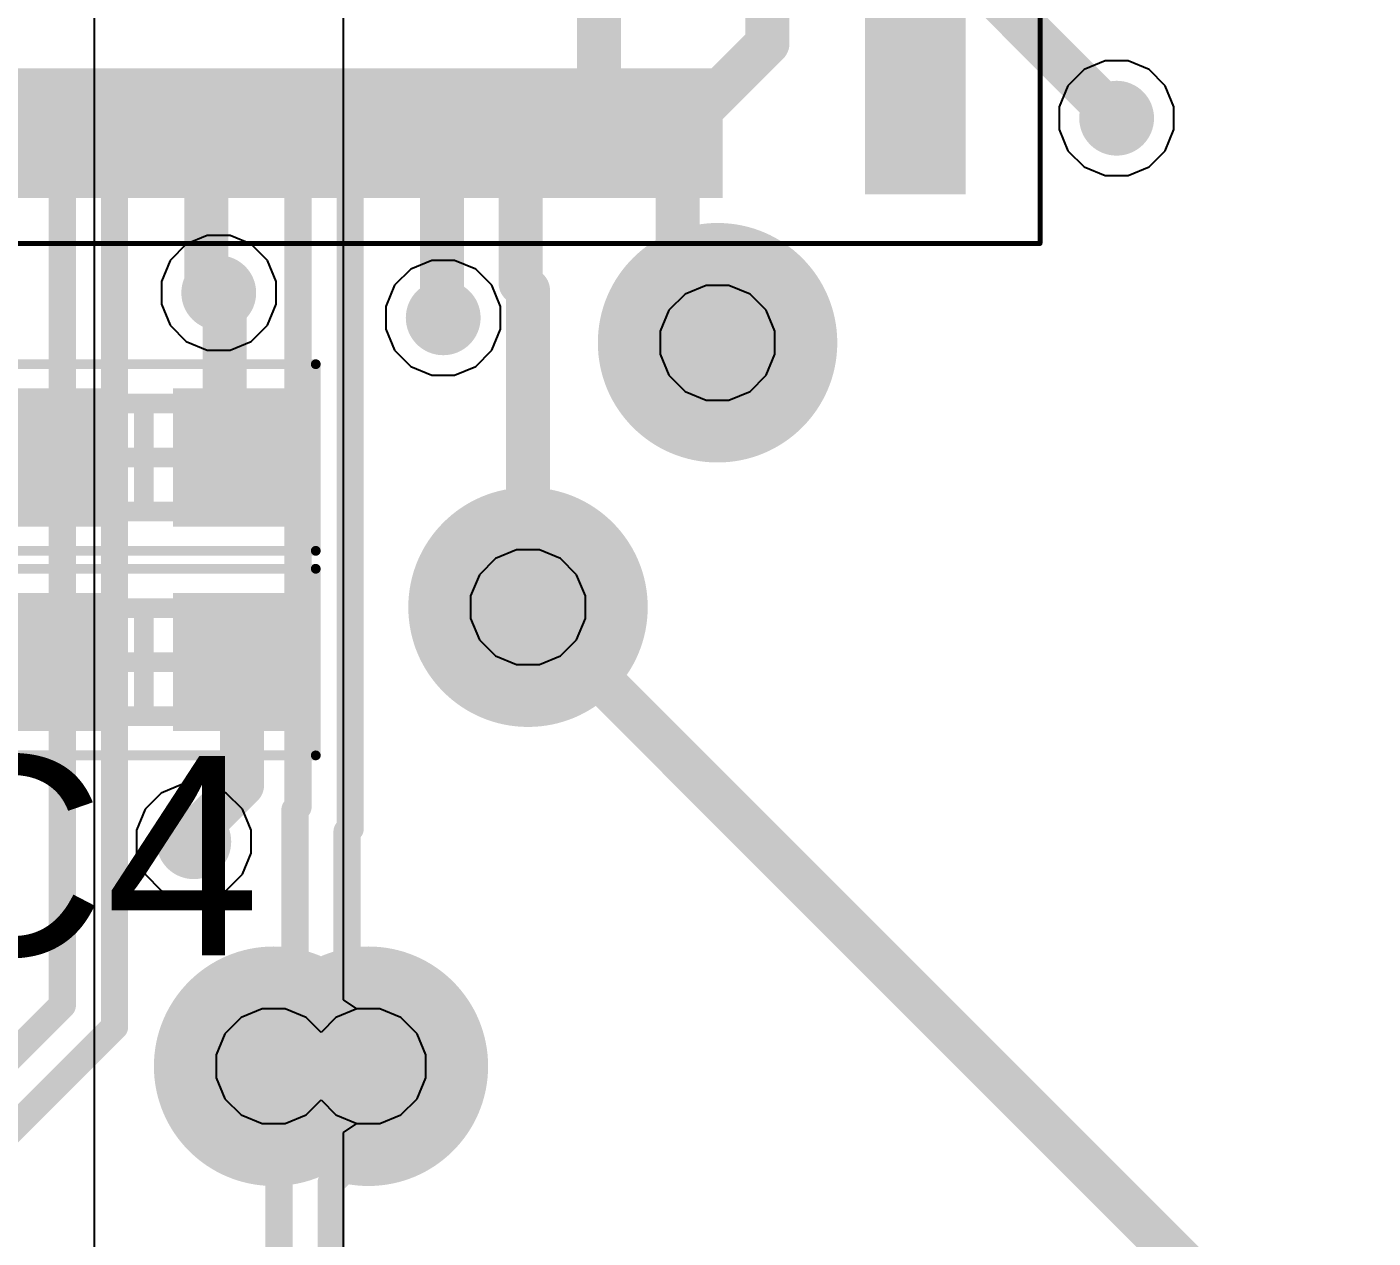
# Model space of a CAD drawing. Header units: inches. Extents: x -0.02 to 2.13, y -0.02 to 1.62.
# Drawn here: x 0.9615 to 1.2314, y 1.1506 to 1.3933 of the extents above; entities that cross this region are included whole.
import ezdxf

# ---------------------------------------------------------------- set-up
doc = ezdxf.new("R2010")
doc.units = ezdxf.units.IN
doc.header["$MEASUREMENT"] = 0
for name, color, linetype in [('Bottom Layer', 5, 'Continuous'), ('Bottom Overlay', 54, 'Continuous'), ('Bottom Paste', 16, 'Continuous'), ('Bottom Solder', 6, 'Continuous'), ('GND', 76, 'Continuous'), ('GND_2', 16, 'Continuous'), ('Mechanical 13', 56, 'Continuous'), ('Mechanical 15', 56, 'Continuous'), ('SIG_1', 16, 'Continuous'), ('SIG_2', 76, 'Continuous'), ('Top Layer', 1, 'Continuous'), ('Top Overlay', 2, 'Continuous'), ('Top Paste', 8, 'Continuous'), ('Top Solder', 216, 'Continuous'), ('Via Holes', 16, 'Continuous')]:
    doc.layers.add(name, color=color, linetype=linetype)
doc.styles.add('Arial', font='', dxfattribs={"height": 0.2})
doc.styles.get('Arial').set_extended_font_data('Arial')

# ---------------------------------------------------------------- blocks, each defined once
blk = doc.blocks.new('BM20_B_3')
at = {"layer": 'Bottom Layer'}
for points in [[(0.05264, 0.033915), (0.04264, 0.033915), (0.04264, 0.051915), (0.05264, 0.051915)], [(0.06839, 0.033915), (0.05839, 0.033915), (0.05839, 0.051915), (0.06839, 0.051915)], [(0.08414, 0.033915), (0.07414, 0.033915), (0.07414, 0.051915), (0.08414, 0.051915)], [(0.09989, 0.033915), (0.08989, 0.033915), (0.08989, 0.051915), (0.09989, 0.051915)], [(0.11564, 0.033915), (0.10564, 0.033915), (0.10564, 0.051915), (0.11564, 0.051915)], [(0.13139, 0.033915), (0.12139, 0.033915), (0.12139, 0.051915), (0.13139, 0.051915)], [(0.14714, 0.033915), (0.13714, 0.033915), (0.13714, 0.051915), (0.14714, 0.051915)], [(0.16289, 0.033915), (0.15289, 0.033915), (0.15289, 0.051915), (0.16289, 0.051915)], [(0.17864, 0.033915), (0.16864, 0.033915), (0.16864, 0.051915), (0.17864, 0.051915)], [(0.0061, 0.021655), (-0.0061, 0.021655), (-0.0061, 0.051185), (0.0061, 0.051185)]]:
    blk.add_hatch(color=5, dxfattribs=at).paths.add_polyline_path(points)
at = {"layer": 'Bottom Paste'}
for points in [[(0.05264, 0.033915), (0.04264, 0.033915), (0.04264, 0.051915), (0.05264, 0.051915)], [(0.06839, 0.033915), (0.05839, 0.033915), (0.05839, 0.051915), (0.06839, 0.051915)], [(0.08414, 0.033915), (0.07414, 0.033915), (0.07414, 0.051915), (0.08414, 0.051915)], [(0.09989, 0.033915), (0.08989, 0.033915), (0.08989, 0.051915), (0.09989, 0.051915)], [(0.11564, 0.033915), (0.10564, 0.033915), (0.10564, 0.051915), (0.11564, 0.051915)], [(0.13139, 0.033915), (0.12139, 0.033915), (0.12139, 0.051915), (0.13139, 0.051915)], [(0.14714, 0.033915), (0.13714, 0.033915), (0.13714, 0.051915), (0.14714, 0.051915)], [(0.16289, 0.033915), (0.15289, 0.033915), (0.15289, 0.051915), (0.16289, 0.051915)], [(0.17864, 0.033915), (0.16864, 0.033915), (0.16864, 0.051915), (0.17864, 0.051915)], [(0.0061, 0.021655), (-0.0061, 0.021655), (-0.0061, 0.051185), (0.0061, 0.051185)]]:
    blk.add_hatch(color=16, dxfattribs=at).paths.add_polyline_path(points)
at = {"layer": 'Bottom Solder'}
for points in [[(0.0101, 0.017655), (-0.0101, 0.017655), (-0.0101, 0.055185), (0.0101, 0.055185)], [(0.05664, 0.029915), (0.03864, 0.029915), (0.03864, 0.055915), (0.05664, 0.055915)], [(0.07239, 0.029915), (0.05439, 0.029915), (0.05439, 0.055915), (0.07239, 0.055915)], [(0.08814, 0.029915), (0.07014, 0.029915), (0.07014, 0.055915), (0.08814, 0.055915)], [(0.10389, 0.029915), (0.08589, 0.029915), (0.08589, 0.055915), (0.10389, 0.055915)], [(0.11964, 0.029915), (0.10164, 0.029915), (0.10164, 0.055915), (0.11964, 0.055915)], [(0.13539, 0.029915), (0.11739, 0.029915), (0.11739, 0.055915), (0.13539, 0.055915)], [(0.15114, 0.029915), (0.13314, 0.029915), (0.13314, 0.055915), (0.15114, 0.055915)], [(0.16689, 0.029915), (0.14889, 0.029915), (0.14889, 0.055915), (0.16689, 0.055915)], [(0.18264, 0.029915), (0.16464, 0.029915), (0.16464, 0.055915), (0.18264, 0.055915)]]:
    blk.add_hatch(color=6, dxfattribs=at).paths.add_polyline_path(points)
at = {"layer": 'Bottom Overlay'}
for points in [[(-0.025, 0.065, 0.001, 0.001, 0), (-0.025, -0.05, 0.001, 0.001, 0)], [(0.105, 0.065, 0.001, 0.001, 0), (-0.025, 0.065, 0.001, 0.001, 0)], [(0.365, 0.065, 0.001, 0.001, 0), (0.105, 0.065, 0.001, 0.001, 0)]]:
    blk.add_lwpolyline(points, format="xyseb", dxfattribs=at)
for points in [[(-0.02525, 0.065, 0.0005, 0.0005, 1), (-0.02475, 0.065, 0.0005, 0.0005, 1)], [(-0.02525, 0.065, 0.0005, 0.0005, 1), (-0.02475, 0.065, 0.0005, 0.0005, 1)], [(0.10475, 0.065, 0.0005, 0.0005, 1), (0.10525, 0.065, 0.0005, 0.0005, 1)], [(0.10475, 0.065, 0.0005, 0.0005, 1), (0.10525, 0.065, 0.0005, 0.0005, 1)]]:
    blk.add_lwpolyline(points, format="xyseb", close=True, dxfattribs=at)
blk = doc.blocks.new('CAPC0402X06N_10')
at = {"layer": 'Top Layer'}
for points in [[(-0.02953, -0.00984), (-0.02953, 0.00984), (-0.00984, 0.00984), (-0.00984, -0.00984)], [(0.00984, -0.00984), (0.00984, 0.00984), (0.02953, 0.00984), (0.02953, -0.00984)]]:
    blk.add_hatch(color=1, dxfattribs=at).paths.add_polyline_path(points)
at = {"layer": 'Top Paste'}
for points in [[(-0.02953, -0.00984), (-0.02953, 0.00984), (-0.00984, 0.00984), (-0.00984, -0.00984)], [(0.00984, -0.00984), (0.00984, 0.00984), (0.02953, 0.00984), (0.02953, -0.00984)]]:
    blk.add_hatch(color=8, dxfattribs=at).paths.add_polyline_path(points)
at = {"layer": 'Top Solder'}
for points in [[(-0.03353, -0.01384), (-0.03353, 0.01384), (-0.00584, 0.01384), (-0.00584, -0.01384)], [(0.00584, -0.01384), (0.00584, 0.01384), (0.03353, 0.01384), (0.03353, -0.01384)]]:
    blk.add_hatch(color=216, dxfattribs=at).paths.add_polyline_path(points)
at = {"layer": 'Mechanical 13'}
for points in [[(-0.02067, 0.01083, 0.00394, 0.00394, 0), (-0.02067, -0.01083, 0.00394, 0.00394, 0)], [(0.02067, 0.01083, 0.00394, 0.00394, 0), (-0.02067, 0.01083, 0.00394, 0.00394, 0)], [(0.02067, 0.01083, 0.00394, 0.00394, 0), (0.02067, -0.01083, 0.00394, 0.00394, 0)], [(0.02067, -0.01083, 0.00394, 0.00394, 0), (-0.02067, -0.01083, 0.00394, 0.00394, 0)]]:
    blk.add_lwpolyline(points, format="xyseb", dxfattribs=at)
for points in [[(-0.02165, 0.01083, 0.00197, 0.00197, 1), (-0.01969, 0.01083, 0.00197, 0.00197, 1)], [(-0.02165, 0.01083, 0.00197, 0.00197, 1), (-0.01969, 0.01083, 0.00197, 0.00197, 1)], [(0.01969, 0.01083, 0.00197, 0.00197, 1), (0.02165, 0.01083, 0.00197, 0.00197, 1)], [(0.01969, 0.01083, 0.00197, 0.00197, 1), (0.02165, 0.01083, 0.00197, 0.00197, 1)], [(-0.02165, -0.01083, 0.00197, 0.00197, 1), (-0.01969, -0.01083, 0.00197, 0.00197, 1)], [(-0.02165, -0.01083, 0.00197, 0.00197, 1), (-0.01969, -0.01083, 0.00197, 0.00197, 1)], [(0.01969, -0.01083, 0.00197, 0.00197, 1), (0.02165, -0.01083, 0.00197, 0.00197, 1)], [(0.01969, -0.01083, 0.00197, 0.00197, 1), (0.02165, -0.01083, 0.00197, 0.00197, 1)]]:
    blk.add_lwpolyline(points, format="xyseb", close=True, dxfattribs=at)
at = {"layer": 'Mechanical 15'}
for points in [[(-0.03445, 0.0187, 0.00197, 0.00197, 0), (-0.03445, -0.0187, 0.00197, 0.00197, 0)], [(0.03445, 0.0187, 0.00197, 0.00197, 0), (-0.03445, 0.0187, 0.00197, 0.00197, 0)], [(0.03445, 0.0187, 0.00197, 0.00197, 0), (0.03445, -0.0187, 0.00197, 0.00197, 0)], [(0, 0.01083, 0.00394, 0.00394, 0), (0, -0.01083, 0.00394, 0.00394, 0)], [(0.01083, 0, 0.00394, 0.00394, 0), (-0.01083, 0, 0.00394, 0.00394, 0)], [(0.03445, -0.0187, 0.00197, 0.00197, 0), (-0.03445, -0.0187, 0.00197, 0.00197, 0)]]:
    blk.add_lwpolyline(points, format="xyseb", dxfattribs=at)
for points in [[(-0.03494, 0.0187, 0.000984, 0.000984, 1), (-0.03396, 0.0187, 0.000984, 0.000984, 1)], [(-0.03494, 0.0187, 0.000984, 0.000984, 1), (-0.03396, 0.0187, 0.000984, 0.000984, 1)], [(0.03396, 0.0187, 0.000984, 0.000984, 1), (0.03494, 0.0187, 0.000984, 0.000984, 1)], [(0.03396, 0.0187, 0.000984, 0.000984, 1), (0.03494, 0.0187, 0.000984, 0.000984, 1)], [(-0.00098, 0.01083, 0.00197, 0.00197, 1), (0.00098, 0.01083, 0.00197, 0.00197, 1)], [(-0.01181, 0, 0.00197, 0.00197, 1), (-0.00984, 0, 0.00197, 0.00197, 1)], [(0.00984, 0, 0.00197, 0.00197, 1), (0.01181, 0, 0.00197, 0.00197, 1)], [(-0.00098, -0.01083, 0.00197, 0.00197, 1), (0.00098, -0.01083, 0.00197, 0.00197, 1)], [(-0.03494, -0.0187, 0.000984, 0.000984, 1), (-0.03396, -0.0187, 0.000984, 0.000984, 1)], [(-0.03494, -0.0187, 0.000984, 0.000984, 1), (-0.03396, -0.0187, 0.000984, 0.000984, 1)], [(0.03396, -0.0187, 0.000984, 0.000984, 1), (0.03494, -0.0187, 0.000984, 0.000984, 1)], [(0.03396, -0.0187, 0.000984, 0.000984, 1), (0.03494, -0.0187, 0.000984, 0.000984, 1)]]:
    blk.add_lwpolyline(points, format="xyseb", close=True, dxfattribs=at)
blk = doc.blocks.new('CAPC0402X06N_13')
at = {"layer": 'Top Layer'}
for points in [[(-0.02953, -0.00984), (-0.02953, 0.00984), (-0.00984, 0.00984), (-0.00984, -0.00984)], [(0.00984, -0.00984), (0.00984, 0.00984), (0.02953, 0.00984), (0.02953, -0.00984)]]:
    blk.add_hatch(color=1, dxfattribs=at).paths.add_polyline_path(points)
at = {"layer": 'Top Paste'}
for points in [[(-0.02953, -0.00984), (-0.02953, 0.00984), (-0.00984, 0.00984), (-0.00984, -0.00984)], [(0.00984, -0.00984), (0.00984, 0.00984), (0.02953, 0.00984), (0.02953, -0.00984)]]:
    blk.add_hatch(color=8, dxfattribs=at).paths.add_polyline_path(points)
at = {"layer": 'Top Solder'}
for points in [[(-0.03353, -0.01384), (-0.03353, 0.01384), (-0.00584, 0.01384), (-0.00584, -0.01384)], [(0.00584, -0.01384), (0.00584, 0.01384), (0.03353, 0.01384), (0.03353, -0.01384)]]:
    blk.add_hatch(color=216, dxfattribs=at).paths.add_polyline_path(points)
at = {"layer": 'Mechanical 13'}
for points in [[(-0.02067, 0.01083, 0.00394, 0.00394, 0), (-0.02067, -0.01083, 0.00394, 0.00394, 0)], [(0.02067, 0.01083, 0.00394, 0.00394, 0), (-0.02067, 0.01083, 0.00394, 0.00394, 0)], [(0.02067, 0.01083, 0.00394, 0.00394, 0), (0.02067, -0.01083, 0.00394, 0.00394, 0)], [(0.02067, -0.01083, 0.00394, 0.00394, 0), (-0.02067, -0.01083, 0.00394, 0.00394, 0)]]:
    blk.add_lwpolyline(points, format="xyseb", dxfattribs=at)
for points in [[(-0.02165, 0.01083, 0.00197, 0.00197, 1), (-0.01969, 0.01083, 0.00197, 0.00197, 1)], [(-0.02165, 0.01083, 0.00197, 0.00197, 1), (-0.01969, 0.01083, 0.00197, 0.00197, 1)], [(0.01969, 0.01083, 0.00197, 0.00197, 1), (0.02165, 0.01083, 0.00197, 0.00197, 1)], [(0.01969, 0.01083, 0.00197, 0.00197, 1), (0.02165, 0.01083, 0.00197, 0.00197, 1)], [(-0.02165, -0.01083, 0.00197, 0.00197, 1), (-0.01969, -0.01083, 0.00197, 0.00197, 1)], [(-0.02165, -0.01083, 0.00197, 0.00197, 1), (-0.01969, -0.01083, 0.00197, 0.00197, 1)], [(0.01969, -0.01083, 0.00197, 0.00197, 1), (0.02165, -0.01083, 0.00197, 0.00197, 1)], [(0.01969, -0.01083, 0.00197, 0.00197, 1), (0.02165, -0.01083, 0.00197, 0.00197, 1)]]:
    blk.add_lwpolyline(points, format="xyseb", close=True, dxfattribs=at)
at = {"layer": 'Mechanical 15'}
for points in [[(-0.03445, 0.0187, 0.00197, 0.00197, 0), (-0.03445, -0.0187, 0.00197, 0.00197, 0)], [(0.03445, 0.0187, 0.00197, 0.00197, 0), (-0.03445, 0.0187, 0.00197, 0.00197, 0)], [(0.03445, 0.0187, 0.00197, 0.00197, 0), (0.03445, -0.0187, 0.00197, 0.00197, 0)], [(0, 0.01083, 0.00394, 0.00394, 0), (0, -0.01083, 0.00394, 0.00394, 0)], [(0.01083, 0, 0.00394, 0.00394, 0), (-0.01083, 0, 0.00394, 0.00394, 0)], [(0.03445, -0.0187, 0.00197, 0.00197, 0), (-0.03445, -0.0187, 0.00197, 0.00197, 0)]]:
    blk.add_lwpolyline(points, format="xyseb", dxfattribs=at)
for points in [[(-0.03494, 0.0187, 0.000984, 0.000984, 1), (-0.03396, 0.0187, 0.000984, 0.000984, 1)], [(-0.03494, 0.0187, 0.000984, 0.000984, 1), (-0.03396, 0.0187, 0.000984, 0.000984, 1)], [(0.03396, 0.0187, 0.000984, 0.000984, 1), (0.03494, 0.0187, 0.000984, 0.000984, 1)], [(0.03396, 0.0187, 0.000984, 0.000984, 1), (0.03494, 0.0187, 0.000984, 0.000984, 1)], [(-0.00098, 0.01083, 0.00197, 0.00197, 1), (0.00098, 0.01083, 0.00197, 0.00197, 1)], [(-0.01181, 0, 0.00197, 0.00197, 1), (-0.00984, 0, 0.00197, 0.00197, 1)], [(0.00984, 0, 0.00197, 0.00197, 1), (0.01181, 0, 0.00197, 0.00197, 1)], [(-0.00098, -0.01083, 0.00197, 0.00197, 1), (0.00098, -0.01083, 0.00197, 0.00197, 1)], [(-0.03494, -0.0187, 0.000984, 0.000984, 1), (-0.03396, -0.0187, 0.000984, 0.000984, 1)], [(-0.03494, -0.0187, 0.000984, 0.000984, 1), (-0.03396, -0.0187, 0.000984, 0.000984, 1)], [(0.03396, -0.0187, 0.000984, 0.000984, 1), (0.03494, -0.0187, 0.000984, 0.000984, 1)], [(0.03396, -0.0187, 0.000984, 0.000984, 1), (0.03494, -0.0187, 0.000984, 0.000984, 1)]]:
    blk.add_lwpolyline(points, format="xyseb", close=True, dxfattribs=at)

msp = doc.modelspace()

# ---------------------------------------------------------------- hatches: boundary and pattern name
at = {"layer": 'Bottom Layer'}
h = msp.add_hatch(color=5, dxfattribs=at)
edge = h.paths.add_edge_path()
edge.add_arc((1.18, 1.375), 0.0075, 0, 360)
h = msp.add_hatch(color=5, dxfattribs=at)
edge = h.paths.add_edge_path()
edge.add_arc((1, 1.34), 0.0075, 0, 360)
h = msp.add_hatch(color=5, dxfattribs=at)
edge = h.paths.add_edge_path()
edge.add_arc((1.045, 1.335), 0.0075, 0, 360)
h = msp.add_hatch(color=5, dxfattribs=at)
edge = h.paths.add_edge_path()
edge.add_arc((1.1, 1.33), 0.0075, 0, 360)
h = msp.add_hatch(color=5, dxfattribs=at)
edge = h.paths.add_edge_path()
edge.add_arc((1.062, 1.277), 0.0075, 0, 360)
h = msp.add_hatch(color=5, dxfattribs=at)
edge = h.paths.add_edge_path()
edge.add_arc((0.995, 1.23), 0.0075, 0, 360)
h = msp.add_hatch(color=5, dxfattribs=at)
edge = h.paths.add_edge_path()
edge.add_arc((1.011, 1.185), 0.0075, 0, 360)
h = msp.add_hatch(color=5, dxfattribs=at)
edge = h.paths.add_edge_path()
edge.add_arc((1.03, 1.185), 0.0075, 0, 360)
at = {"layer": 'Bottom Solder'}
h = msp.add_hatch(color=6, dxfattribs=at)
edge = h.paths.add_edge_path()
edge.add_arc((1.18, 1.375), 0.004, 0, 360)
h = msp.add_hatch(color=6, dxfattribs=at)
edge = h.paths.add_edge_path()
edge.add_arc((1, 1.34), 0.004, 0, 360)
h = msp.add_hatch(color=6, dxfattribs=at)
edge = h.paths.add_edge_path()
edge.add_arc((1.045, 1.335), 0.004, 0, 360)
h = msp.add_hatch(color=6, dxfattribs=at)
edge = h.paths.add_edge_path()
edge.add_arc((1.1, 1.33), 0.004, 0, 360)
h = msp.add_hatch(color=6, dxfattribs=at)
edge = h.paths.add_edge_path()
edge.add_arc((1.062, 1.277), 0.004, 0, 360)
h = msp.add_hatch(color=6, dxfattribs=at)
edge = h.paths.add_edge_path()
edge.add_arc((0.995, 1.23), 0.004, 0, 360)
h = msp.add_hatch(color=6, dxfattribs=at)
edge = h.paths.add_edge_path()
edge.add_arc((1.011, 1.185), 0.004, 0, 360)
h = msp.add_hatch(color=6, dxfattribs=at)
edge = h.paths.add_edge_path()
edge.add_arc((1.03, 1.185), 0.004, 0, 360)
at = {"layer": 'GND'}
h = msp.add_hatch(color=76, dxfattribs=at)
edge = h.paths.add_edge_path()
edge.add_arc((1.1, 1.33), 0.024, 0, 360)
h = msp.add_hatch(color=76, dxfattribs=at)
edge = h.paths.add_edge_path()
edge.add_arc((1.062, 1.277), 0.024, 0, 360)
h = msp.add_hatch(color=76, dxfattribs=at)
edge = h.paths.add_edge_path()
edge.add_arc((1.011, 1.185), 0.024, 0, 360)
h = msp.add_hatch(color=76, dxfattribs=at)
edge = h.paths.add_edge_path()
edge.add_arc((1.03, 1.185), 0.024, 0, 360)
at = {"layer": 'GND_2'}
h = msp.add_hatch(color=16, dxfattribs=at)
edge = h.paths.add_edge_path()
edge.add_arc((1.1, 1.33), 0.024, 0, 360)
h = msp.add_hatch(color=16, dxfattribs=at)
edge = h.paths.add_edge_path()
edge.add_arc((1.062, 1.277), 0.024, 0, 360)
h = msp.add_hatch(color=16, dxfattribs=at)
edge = h.paths.add_edge_path()
edge.add_arc((1.011, 1.185), 0.024, 0, 360)
h = msp.add_hatch(color=16, dxfattribs=at)
edge = h.paths.add_edge_path()
edge.add_arc((1.03, 1.185), 0.024, 0, 360)
at = {"layer": 'SIG_1'}
h = msp.add_hatch(color=16, dxfattribs=at)
edge = h.paths.add_edge_path()
edge.add_arc((1.18, 1.375), 0.0075, 0, 360)
h = msp.add_hatch(color=16, dxfattribs=at)
edge = h.paths.add_edge_path()
edge.add_arc((1, 1.34), 0.0075, 0, 360)
h = msp.add_hatch(color=16, dxfattribs=at)
edge = h.paths.add_edge_path()
edge.add_arc((1.045, 1.335), 0.0075, 0, 360)
h = msp.add_hatch(color=16, dxfattribs=at)
edge = h.paths.add_edge_path()
edge.add_arc((1.1, 1.33), 0.0075, 0, 360)
h = msp.add_hatch(color=16, dxfattribs=at)
edge = h.paths.add_edge_path()
edge.add_arc((1.062, 1.277), 0.0075, 0, 360)
h = msp.add_hatch(color=16, dxfattribs=at)
edge = h.paths.add_edge_path()
edge.add_arc((0.995, 1.23), 0.0075, 0, 360)
h = msp.add_hatch(color=16, dxfattribs=at)
edge = h.paths.add_edge_path()
edge.add_arc((1.011, 1.185), 0.0075, 0, 360)
h = msp.add_hatch(color=16, dxfattribs=at)
edge = h.paths.add_edge_path()
edge.add_arc((1.03, 1.185), 0.0075, 0, 360)
at = {"layer": 'SIG_2'}
h = msp.add_hatch(color=76, dxfattribs=at)
edge = h.paths.add_edge_path()
edge.add_arc((1.18, 1.375), 0.0075, 0, 360)
h = msp.add_hatch(color=76, dxfattribs=at)
edge = h.paths.add_edge_path()
edge.add_arc((1, 1.34), 0.0075, 0, 360)
h = msp.add_hatch(color=76, dxfattribs=at)
edge = h.paths.add_edge_path()
edge.add_arc((1.045, 1.335), 0.0075, 0, 360)
h = msp.add_hatch(color=76, dxfattribs=at)
edge = h.paths.add_edge_path()
edge.add_arc((1.1, 1.33), 0.0075, 0, 360)
h = msp.add_hatch(color=76, dxfattribs=at)
edge = h.paths.add_edge_path()
edge.add_arc((1.062, 1.277), 0.0075, 0, 360)
h = msp.add_hatch(color=76, dxfattribs=at)
edge = h.paths.add_edge_path()
edge.add_arc((0.995, 1.23), 0.0075, 0, 360)
h = msp.add_hatch(color=76, dxfattribs=at)
edge = h.paths.add_edge_path()
edge.add_arc((1.011, 1.185), 0.0075, 0, 360)
h = msp.add_hatch(color=76, dxfattribs=at)
edge = h.paths.add_edge_path()
edge.add_arc((1.03, 1.185), 0.0075, 0, 360)
at = {"layer": 'Top Layer'}
h = msp.add_hatch(color=1, dxfattribs=at)
edge = h.paths.add_edge_path()
edge.add_arc((1.18, 1.375), 0.0075, 0, 360)
h = msp.add_hatch(color=1, dxfattribs=at)
edge = h.paths.add_edge_path()
edge.add_arc((1, 1.34), 0.0075, 0, 360)
h = msp.add_hatch(color=1, dxfattribs=at)
edge = h.paths.add_edge_path()
edge.add_arc((1.045, 1.335), 0.0075, 0, 360)
h = msp.add_hatch(color=1, dxfattribs=at)
edge = h.paths.add_edge_path()
edge.add_arc((1.1, 1.33), 0.0075, 0, 360)
h = msp.add_hatch(color=1, dxfattribs=at)
edge = h.paths.add_edge_path()
edge.add_arc((1.062, 1.277), 0.0075, 0, 360)
h = msp.add_hatch(color=1, dxfattribs=at)
edge = h.paths.add_edge_path()
edge.add_arc((0.995, 1.23), 0.0075, 0, 360)
h = msp.add_hatch(color=1, dxfattribs=at)
edge = h.paths.add_edge_path()
edge.add_arc((1.011, 1.185), 0.0075, 0, 360)
h = msp.add_hatch(color=1, dxfattribs=at)
edge = h.paths.add_edge_path()
edge.add_arc((1.03, 1.185), 0.0075, 0, 360)
at = {"layer": 'Top Solder'}
h = msp.add_hatch(color=216, dxfattribs=at)
edge = h.paths.add_edge_path()
edge.add_arc((1.18, 1.375), 0.004, 0, 360)
h = msp.add_hatch(color=216, dxfattribs=at)
edge = h.paths.add_edge_path()
edge.add_arc((1, 1.34), 0.004, 0, 360)
h = msp.add_hatch(color=216, dxfattribs=at)
edge = h.paths.add_edge_path()
edge.add_arc((1.045, 1.335), 0.004, 0, 360)
h = msp.add_hatch(color=216, dxfattribs=at)
edge = h.paths.add_edge_path()
edge.add_arc((1.1, 1.33), 0.004, 0, 360)
h = msp.add_hatch(color=216, dxfattribs=at)
edge = h.paths.add_edge_path()
edge.add_arc((1.062, 1.277), 0.004, 0, 360)
h = msp.add_hatch(color=216, dxfattribs=at)
edge = h.paths.add_edge_path()
edge.add_arc((0.995, 1.23), 0.004, 0, 360)
h = msp.add_hatch(color=216, dxfattribs=at)
edge = h.paths.add_edge_path()
edge.add_arc((1.011, 1.185), 0.004, 0, 360)
h = msp.add_hatch(color=216, dxfattribs=at)
edge = h.paths.add_edge_path()
edge.add_arc((1.03, 1.185), 0.004, 0, 360)
at = {"layer": 'Via Holes'}
h = msp.add_hatch(color=7, dxfattribs=at)
edge = h.paths.add_edge_path()
edge.add_arc((1.18, 1.375), 0.004, 0, 360)
h = msp.add_hatch(color=7, dxfattribs=at)
edge = h.paths.add_edge_path()
edge.add_arc((1, 1.34), 0.004, 0, 360)
h = msp.add_hatch(color=7, dxfattribs=at)
edge = h.paths.add_edge_path()
edge.add_arc((1.045, 1.335), 0.004, 0, 360)
h = msp.add_hatch(color=7, dxfattribs=at)
edge = h.paths.add_edge_path()
edge.add_arc((1.1, 1.33), 0.004, 0, 360)
h = msp.add_hatch(color=7, dxfattribs=at)
edge = h.paths.add_edge_path()
edge.add_arc((1.062, 1.277), 0.004, 0, 360)
h = msp.add_hatch(color=7, dxfattribs=at)
edge = h.paths.add_edge_path()
edge.add_arc((0.995, 1.23), 0.004, 0, 360)
h = msp.add_hatch(color=7, dxfattribs=at)
edge = h.paths.add_edge_path()
edge.add_arc((1.011, 1.185), 0.004, 0, 360)
h = msp.add_hatch(color=7, dxfattribs=at)
edge = h.paths.add_edge_path()
edge.add_arc((1.03, 1.185), 0.004, 0, 360)

# ---------------------------------------------------------------- linework, layer by layer
at = {"layer": 'Bottom Layer'}
for points in [[(1.11, 1.39, 0.00882, 0.00882, 0), (1.11, 1.43983, 0.00882, 0.00882, 0)], [(1.139, 1.416, 0.00882, 0.00882, 0), (1.18, 1.375, 0.00882, 0.00882, 0)], [(1.139, 1.37913, 0.00882, 0.00882, 0), (1.139, 1.416, 0.00882, 0.00882, 0)], [(1.07625, 1.372, 0.00882, 0.00882, 0), (1.07625, 1.40125, 0.00882, 0.00882, 0)], [(1.092, 1.372, 0.00882, 0.00882, 0), (1.11, 1.39, 0.00882, 0.00882, 0)], [(1.139, 1.37913, 0.00882, 0.00882, 0), (1.13964, 1.3785, 0.00882, 0.00882, 0)], [(0.9975, 1.3425, 0.00882, 0.00882, 0), (0.9975, 1.372, 0.00882, 0.00882, 0)], [(1.04475, 1.33525, 0.00882, 0.00882, 0), (1.04475, 1.372, 0.00882, 0.00882, 0)], [(1.0605, 1.342, 0.00882, 0.00882, 0), (1.0605, 1.372, 0.00882, 0.00882, 0)], [(1.092, 1.338, 0.00882, 0.00882, 0), (1.092, 1.372, 0.00882, 0.00882, 0)], [(0.966, 1.372, 0.00546, 0.00546, 0), (0.96827, 1.36973, 0.00546, 0.00546, 0)], [(0.97948, 1.36973, 0.00546, 0.00546, 0), (0.98175, 1.372, 0.00546, 0.00546, 0)], [(1.01325, 1.372, 0.00546, 0.00546, 0), (1.01552, 1.36973, 0.00546, 0.00546, 0)], [(1.02673, 1.36973, 0.00546, 0.00546, 0), (1.029, 1.372, 0.00546, 0.00546, 0)], [(0.96827, 1.36291, 0.00546, 0.00546, 0), (0.96827, 1.36973, 0.00546, 0.00546, 0)], [(0.97948, 1.36291, 0.00546, 0.00546, 0), (0.97948, 1.36973, 0.00546, 0.00546, 0)], [(1.01552, 1.36291, 0.00546, 0.00546, 0), (1.01552, 1.36973, 0.00546, 0.00546, 0)], [(1.02673, 1.36291, 0.00546, 0.00546, 0), (1.02673, 1.36973, 0.00546, 0.00546, 0)], [(0.96827, 1.36291, 0.00546, 0.00546, 0), (0.96865, 1.36253, 0.00546, 0.00546, 0)], [(0.9791, 1.36253, 0.00546, 0.00546, 0), (0.97948, 1.36291, 0.00546, 0.00546, 0)], [(1.01552, 1.36291, 0.00546, 0.00546, 0), (1.0159, 1.36253, 0.00546, 0.00546, 0)], [(1.02635, 1.36253, 0.00546, 0.00546, 0), (1.02673, 1.36291, 0.00546, 0.00546, 0)], [(0.96865, 1.19723, 0.00546, 0.00546, 0), (0.96865, 1.36253, 0.00546, 0.00546, 0)], [(0.9791, 1.19289, 0.00546, 0.00546, 0), (0.9791, 1.36253, 0.00546, 0.00546, 0)], [(1.0159, 1.23699, 0.00546, 0.00546, 0), (1.0159, 1.36253, 0.00546, 0.00546, 0)], [(1.02635, 1.23266, 0.00546, 0.00546, 0), (1.02635, 1.36253, 0.00546, 0.00546, 0)], [(0.9975, 1.3425, 0.00882, 0.00882, 0), (1, 1.34, 0.00882, 0.00882, 0)], [(1.0605, 1.342, 0.00882, 0.00882, 0), (1.062, 1.3405, 0.00882, 0.00882, 0)], [(1.062, 1.277, 0.00882, 0.00882, 0), (1.062, 1.3405, 0.00882, 0.00882, 0)], [(1.092, 1.338, 0.00882, 0.00882, 0), (1.1, 1.33, 0.00882, 0.00882, 0)], [(1.04475, 1.33525, 0.00882, 0.00882, 0), (1.045, 1.335, 0.00882, 0.00882, 0)], [(1.01527, 1.23637, 0.00546, 0.00546, 0), (1.0159, 1.23699, 0.00546, 0.00546, 0)], [(1.01527, 1.19185, 0.00546, 0.00546, 0), (1.01527, 1.23637, 0.00546, 0.00546, 0)], [(1.02573, 1.23204, 0.00546, 0.00546, 0), (1.02635, 1.23266, 0.00546, 0.00546, 0)], [(1.02573, 1.19185, 0.00546, 0.00546, 0), (1.02573, 1.23204, 0.00546, 0.00546, 0)], [(0.95005, 1.17864, 0.00546, 0.00546, 0), (0.96865, 1.19723, 0.00546, 0.00546, 0)], [(0.95439, 1.16818, 0.00546, 0.00546, 0), (0.9791, 1.19289, 0.00546, 0.00546, 0)], [(1.011, 1.18758, 0.00546, 0.00546, 0), (1.01527, 1.19185, 0.00546, 0.00546, 0)], [(1.02573, 1.19185, 0.00546, 0.00546, 0), (1.03, 1.18758, 0.00546, 0.00546, 0)], [(1.011, 1.185, 0.00546, 0.00546, 0), (1.011, 1.18758, 0.00546, 0.00546, 0)], [(1.03, 1.185, 0.00546, 0.00546, 0), (1.03, 1.18758, 0.00546, 0.00546, 0)]]:
    msp.add_lwpolyline(points, format="xyseb", dxfattribs=at)
for points in [[(1.10779, 1.39, 0.00441, 0.00441, 1), (1.11221, 1.39, 0.00441, 0.00441, 1)], [(1.10779, 1.39, 0.00441, 0.00441, 1), (1.11221, 1.39, 0.00441, 0.00441, 1)], [(1.13679, 1.37913, 0.00441, 0.00441, 1), (1.14121, 1.37913, 0.00441, 0.00441, 1)], [(1.13679, 1.37913, 0.00441, 0.00441, 1), (1.14121, 1.37913, 0.00441, 0.00441, 1)], [(1.13743, 1.3785, 0.00441, 0.00441, 1), (1.14185, 1.3785, 0.00441, 0.00441, 1)], [(1.17779, 1.375, 0.00441, 0.00441, 1), (1.18221, 1.375, 0.00441, 0.00441, 1)], [(0.99529, 1.372, 0.00441, 0.00441, 1), (0.99971, 1.372, 0.00441, 0.00441, 1)], [(1.04254, 1.372, 0.00441, 0.00441, 1), (1.04696, 1.372, 0.00441, 0.00441, 1)], [(1.05829, 1.372, 0.00441, 0.00441, 1), (1.06271, 1.372, 0.00441, 0.00441, 1)], [(1.07404, 1.372, 0.00441, 0.00441, 1), (1.07846, 1.372, 0.00441, 0.00441, 1)], [(1.08979, 1.372, 0.00441, 0.00441, 1), (1.09421, 1.372, 0.00441, 0.00441, 1)], [(1.08979, 1.372, 0.00441, 0.00441, 1), (1.09421, 1.372, 0.00441, 0.00441, 1)], [(0.96464, 1.372, 0.00273, 0.00273, 1), (0.96736, 1.372, 0.00273, 0.00273, 1)], [(0.98039, 1.372, 0.00273, 0.00273, 1), (0.98311, 1.372, 0.00273, 0.00273, 1)], [(1.01189, 1.372, 0.00273, 0.00273, 1), (1.01461, 1.372, 0.00273, 0.00273, 1)], [(1.02764, 1.372, 0.00273, 0.00273, 1), (1.03036, 1.372, 0.00273, 0.00273, 1)], [(0.96691, 1.36973, 0.00273, 0.00273, 1), (0.96964, 1.36973, 0.00273, 0.00273, 1)], [(0.96691, 1.36973, 0.00273, 0.00273, 1), (0.96964, 1.36973, 0.00273, 0.00273, 1)], [(0.97811, 1.36973, 0.00273, 0.00273, 1), (0.98084, 1.36973, 0.00273, 0.00273, 1)], [(0.97811, 1.36973, 0.00273, 0.00273, 1), (0.98084, 1.36973, 0.00273, 0.00273, 1)], [(1.01416, 1.36973, 0.00273, 0.00273, 1), (1.01689, 1.36973, 0.00273, 0.00273, 1)], [(1.01416, 1.36973, 0.00273, 0.00273, 1), (1.01689, 1.36973, 0.00273, 0.00273, 1)], [(1.02536, 1.36973, 0.00273, 0.00273, 1), (1.02809, 1.36973, 0.00273, 0.00273, 1)], [(1.02536, 1.36973, 0.00273, 0.00273, 1), (1.02809, 1.36973, 0.00273, 0.00273, 1)], [(0.96691, 1.36291, 0.00273, 0.00273, 1), (0.96964, 1.36291, 0.00273, 0.00273, 1)], [(0.96691, 1.36291, 0.00273, 0.00273, 1), (0.96964, 1.36291, 0.00273, 0.00273, 1)], [(0.97811, 1.36291, 0.00273, 0.00273, 1), (0.98084, 1.36291, 0.00273, 0.00273, 1)], [(0.97811, 1.36291, 0.00273, 0.00273, 1), (0.98084, 1.36291, 0.00273, 0.00273, 1)], [(1.01416, 1.36291, 0.00273, 0.00273, 1), (1.01689, 1.36291, 0.00273, 0.00273, 1)], [(1.01416, 1.36291, 0.00273, 0.00273, 1), (1.01689, 1.36291, 0.00273, 0.00273, 1)], [(1.02536, 1.36291, 0.00273, 0.00273, 1), (1.02809, 1.36291, 0.00273, 0.00273, 1)], [(1.02536, 1.36291, 0.00273, 0.00273, 1), (1.02809, 1.36291, 0.00273, 0.00273, 1)], [(0.96728, 1.36253, 0.00273, 0.00273, 1), (0.97001, 1.36253, 0.00273, 0.00273, 1)], [(0.96728, 1.36253, 0.00273, 0.00273, 1), (0.97001, 1.36253, 0.00273, 0.00273, 1)], [(0.97774, 1.36253, 0.00273, 0.00273, 1), (0.98047, 1.36253, 0.00273, 0.00273, 1)], [(0.97774, 1.36253, 0.00273, 0.00273, 1), (0.98047, 1.36253, 0.00273, 0.00273, 1)], [(1.01453, 1.36253, 0.00273, 0.00273, 1), (1.01726, 1.36253, 0.00273, 0.00273, 1)], [(1.01453, 1.36253, 0.00273, 0.00273, 1), (1.01726, 1.36253, 0.00273, 0.00273, 1)], [(1.02499, 1.36253, 0.00273, 0.00273, 1), (1.02772, 1.36253, 0.00273, 0.00273, 1)], [(1.02499, 1.36253, 0.00273, 0.00273, 1), (1.02772, 1.36253, 0.00273, 0.00273, 1)], [(0.99529, 1.3425, 0.00441, 0.00441, 1), (0.99971, 1.3425, 0.00441, 0.00441, 1)], [(0.99529, 1.3425, 0.00441, 0.00441, 1), (0.99971, 1.3425, 0.00441, 0.00441, 1)], [(0.99779, 1.34, 0.00441, 0.00441, 1), (1.00221, 1.34, 0.00441, 0.00441, 1)], [(1.05829, 1.342, 0.00441, 0.00441, 1), (1.06271, 1.342, 0.00441, 0.00441, 1)], [(1.05829, 1.342, 0.00441, 0.00441, 1), (1.06271, 1.342, 0.00441, 0.00441, 1)], [(1.05979, 1.3405, 0.00441, 0.00441, 1), (1.06421, 1.3405, 0.00441, 0.00441, 1)], [(1.05979, 1.3405, 0.00441, 0.00441, 1), (1.06421, 1.3405, 0.00441, 0.00441, 1)], [(1.08979, 1.338, 0.00441, 0.00441, 1), (1.09421, 1.338, 0.00441, 0.00441, 1)], [(1.08979, 1.338, 0.00441, 0.00441, 1), (1.09421, 1.338, 0.00441, 0.00441, 1)], [(1.04254, 1.33525, 0.00441, 0.00441, 1), (1.04696, 1.33525, 0.00441, 0.00441, 1)], [(1.04254, 1.33525, 0.00441, 0.00441, 1), (1.04696, 1.33525, 0.00441, 0.00441, 1)], [(1.04279, 1.335, 0.00441, 0.00441, 1), (1.04721, 1.335, 0.00441, 0.00441, 1)], [(1.09779, 1.33, 0.00441, 0.00441, 1), (1.10221, 1.33, 0.00441, 0.00441, 1)], [(1.05979, 1.277, 0.00441, 0.00441, 1), (1.06421, 1.277, 0.00441, 0.00441, 1)], [(1.01391, 1.23637, 0.00273, 0.00273, 1), (1.01664, 1.23637, 0.00273, 0.00273, 1)], [(1.01391, 1.23637, 0.00273, 0.00273, 1), (1.01664, 1.23637, 0.00273, 0.00273, 1)], [(1.01453, 1.23699, 0.00273, 0.00273, 1), (1.01726, 1.23699, 0.00273, 0.00273, 1)], [(1.01453, 1.23699, 0.00273, 0.00273, 1), (1.01726, 1.23699, 0.00273, 0.00273, 1)], [(1.02436, 1.23204, 0.00273, 0.00273, 1), (1.02709, 1.23204, 0.00273, 0.00273, 1)], [(1.02436, 1.23204, 0.00273, 0.00273, 1), (1.02709, 1.23204, 0.00273, 0.00273, 1)], [(1.02499, 1.23266, 0.00273, 0.00273, 1), (1.02772, 1.23266, 0.00273, 0.00273, 1)], [(1.02499, 1.23266, 0.00273, 0.00273, 1), (1.02772, 1.23266, 0.00273, 0.00273, 1)], [(0.96728, 1.19723, 0.00273, 0.00273, 1), (0.97001, 1.19723, 0.00273, 0.00273, 1)], [(0.96728, 1.19723, 0.00273, 0.00273, 1), (0.97001, 1.19723, 0.00273, 0.00273, 1)], [(0.97774, 1.19289, 0.00273, 0.00273, 1), (0.98047, 1.19289, 0.00273, 0.00273, 1)], [(0.97774, 1.19289, 0.00273, 0.00273, 1), (0.98047, 1.19289, 0.00273, 0.00273, 1)], [(1.01391, 1.19185, 0.00273, 0.00273, 1), (1.01664, 1.19185, 0.00273, 0.00273, 1)], [(1.01391, 1.19185, 0.00273, 0.00273, 1), (1.01664, 1.19185, 0.00273, 0.00273, 1)], [(1.02436, 1.19185, 0.00273, 0.00273, 1), (1.02709, 1.19185, 0.00273, 0.00273, 1)], [(1.02436, 1.19185, 0.00273, 0.00273, 1), (1.02709, 1.19185, 0.00273, 0.00273, 1)], [(1.00964, 1.18758, 0.00273, 0.00273, 1), (1.01236, 1.18758, 0.00273, 0.00273, 1)], [(1.00964, 1.18758, 0.00273, 0.00273, 1), (1.01236, 1.18758, 0.00273, 0.00273, 1)], [(1.02864, 1.18758, 0.00273, 0.00273, 1), (1.03136, 1.18758, 0.00273, 0.00273, 1)], [(1.02864, 1.18758, 0.00273, 0.00273, 1), (1.03136, 1.18758, 0.00273, 0.00273, 1)], [(1.00964, 1.185, 0.00273, 0.00273, 1), (1.01236, 1.185, 0.00273, 0.00273, 1)], [(1.02864, 1.185, 0.00273, 0.00273, 1), (1.03136, 1.185, 0.00273, 0.00273, 1)]]:
    msp.add_lwpolyline(points, format="xyseb", close=True, dxfattribs=at)
at = {"layer": 'SIG_1'}
for p, q in [((1.17349, 1.38475), (1.17025, 1.38151)), ((1.17771, 1.3865), (1.17349, 1.38475)), ((1.18229, 1.3865), (1.17771, 1.3865)), ((1.18651, 1.38475), (1.18229, 1.3865)), ((1.18975, 1.38151), (1.18651, 1.38475)), ((1.17025, 1.38151), (1.1685, 1.37729)), ((1.1915, 1.37729), (1.18975, 1.38151)), ((1.1685, 1.37729), (1.1685, 1.37271)), ((1.1915, 1.37271), (1.1915, 1.37729)), ((1.1685, 1.37271), (1.17025, 1.36849)), ((1.18975, 1.36849), (1.1915, 1.37271)), ((1.17025, 1.36849), (1.17349, 1.36525)), ((1.18651, 1.36525), (1.18975, 1.36849)), ((1.17349, 1.36525), (1.17771, 1.3635)), ((1.17771, 1.3635), (1.18229, 1.3635)), ((1.18229, 1.3635), (1.18651, 1.36525)), ((0.99349, 1.34975), (0.99025, 1.34651)), ((0.99771, 1.3515), (0.99349, 1.34975)), ((1.00229, 1.3515), (0.99771, 1.3515)), ((1.00651, 1.34975), (1.00229, 1.3515)), ((1.00975, 1.34651), (1.00651, 1.34975)), ((0.99025, 1.34651), (0.9885, 1.34229)), ((1.0115, 1.34229), (1.00975, 1.34651)), ((1.03849, 1.34475), (1.03525, 1.34151)), ((1.04271, 1.3465), (1.03849, 1.34475)), ((1.04729, 1.3465), (1.04271, 1.3465)), ((1.05151, 1.34475), (1.04729, 1.3465)), ((1.05475, 1.34151), (1.05151, 1.34475)), ((0.9885, 1.34229), (0.9885, 1.33771)), ((1.0115, 1.33771), (1.0115, 1.34229)), ((1.03525, 1.34151), (1.0335, 1.33729)), ((1.0565, 1.33729), (1.05475, 1.34151)), ((0.9885, 1.33771), (0.99025, 1.33349)), ((1.00975, 1.33349), (1.0115, 1.33771)), ((1.0335, 1.33729), (1.0335, 1.33271)), ((1.0565, 1.33271), (1.0565, 1.33729)), ((0.99025, 1.33349), (0.99349, 1.33025)), ((1.00651, 1.33025), (1.00975, 1.33349)), ((1.0335, 1.33271), (1.03525, 1.32849)), ((1.05475, 1.32849), (1.0565, 1.33271)), ((0.99349, 1.33025), (0.99771, 1.3285)), ((0.99771, 1.3285), (1.00229, 1.3285)), ((1.00229, 1.3285), (1.00651, 1.33025)), ((1.03525, 1.32849), (1.03849, 1.32525)), ((1.05151, 1.32525), (1.05475, 1.32849)), ((1.03849, 1.32525), (1.04271, 1.3235)), ((1.04729, 1.3235), (1.05151, 1.32525)), ((1.04271, 1.3235), (1.04729, 1.3235)), ((1.05971, 1.2885), (1.05549, 1.28675)), ((1.06429, 1.2885), (1.05971, 1.2885)), ((1.06851, 1.28675), (1.06429, 1.2885)), ((1.05549, 1.28675), (1.05225, 1.28351)), ((1.07175, 1.28351), (1.06851, 1.28675)), ((1.05225, 1.28351), (1.0505, 1.27929)), ((1.0735, 1.27929), (1.07175, 1.28351)), ((1.0505, 1.27929), (1.0505, 1.27471)), ((1.0735, 1.27471), (1.0735, 1.27929)), ((1.0505, 1.27471), (1.05225, 1.27049)), ((1.07175, 1.27049), (1.0735, 1.27471)), ((1.05225, 1.27049), (1.05549, 1.26725)), ((1.06851, 1.26725), (1.07175, 1.27049)), ((1.05549, 1.26725), (1.05971, 1.2655)), ((1.06429, 1.2655), (1.06851, 1.26725)), ((1.05971, 1.2655), (1.06429, 1.2655)), ((0.99271, 1.2415), (0.98849, 1.23975)), ((0.99729, 1.2415), (0.99271, 1.2415)), ((1.00151, 1.23975), (0.99729, 1.2415)), ((0.98849, 1.23975), (0.98525, 1.23651)), ((1.00475, 1.23651), (1.00151, 1.23975)), ((0.98525, 1.23651), (0.9835, 1.23229)), ((1.0065, 1.23229), (1.00475, 1.23651)), ((0.9835, 1.23229), (0.9835, 1.22771)), ((1.0065, 1.22771), (1.0065, 1.23229)), ((0.9835, 1.22771), (0.98525, 1.22349)), ((1.00475, 1.22349), (1.0065, 1.22771)), ((0.98525, 1.22349), (0.98849, 1.22025)), ((1.00151, 1.22025), (1.00475, 1.22349)), ((0.98849, 1.22025), (0.99271, 1.2185)), ((0.99729, 1.2185), (1.00151, 1.22025)), ((0.99271, 1.2185), (0.99729, 1.2185)), ((1.00871, 1.1965), (1.00449, 1.19475)), ((1.01329, 1.1965), (1.00871, 1.1965)), ((1.01751, 1.19475), (1.01329, 1.1965)), ((1.02771, 1.1965), (1.02349, 1.19475)), ((1.03229, 1.1965), (1.02771, 1.1965)), ((1.03651, 1.19475), (1.03229, 1.1965)), ((1.00449, 1.19475), (1.00125, 1.19151)), ((1.0205, 1.19176), (1.01751, 1.19475)), ((1.02349, 1.19475), (1.0205, 1.19176)), ((1.03975, 1.19151), (1.03651, 1.19475)), ((1.00125, 1.19151), (0.9995, 1.18729)), ((1.0415, 1.18729), (1.03975, 1.19151)), ((0.9995, 1.18729), (0.9995, 1.18271)), ((1.0415, 1.18271), (1.0415, 1.18729)), ((0.9995, 1.18271), (1.00125, 1.17849)), ((1.03975, 1.17849), (1.0415, 1.18271)), ((1.00125, 1.17849), (1.00449, 1.17525)), ((1.01751, 1.17525), (1.0205, 1.17824)), ((1.0205, 1.17824), (1.02349, 1.17525)), ((1.03651, 1.17525), (1.03975, 1.17849)), ((1.00449, 1.17525), (1.00871, 1.1735)), ((1.01329, 1.1735), (1.01751, 1.17525)), ((1.02349, 1.17525), (1.02771, 1.1735)), ((1.03229, 1.1735), (1.03651, 1.17525)), ((1.00871, 1.1735), (1.01329, 1.1735)), ((1.02771, 1.1735), (1.03229, 1.1735))]:
    msp.add_line(p, q, dxfattribs=at)
at = {"layer": 'SIG_2'}
for p, q in [((1.025, 1.19831), (1.025, 1.4085)), ((0.975, 1.4), (0.975, 0.23498)), ((1.17349, 1.38475), (1.17025, 1.38151)), ((1.17771, 1.3865), (1.17349, 1.38475)), ((1.18229, 1.3865), (1.17771, 1.3865)), ((1.18651, 1.38475), (1.18229, 1.3865)), ((1.18975, 1.38151), (1.18651, 1.38475)), ((1.17025, 1.38151), (1.1685, 1.37729)), ((1.1915, 1.37729), (1.18975, 1.38151)), ((1.1685, 1.37729), (1.1685, 1.37271)), ((1.1915, 1.37271), (1.1915, 1.37729)), ((1.1685, 1.37271), (1.17025, 1.36849)), ((1.18975, 1.36849), (1.1915, 1.37271)), ((1.17025, 1.36849), (1.17349, 1.36525)), ((1.18651, 1.36525), (1.18975, 1.36849)), ((1.17349, 1.36525), (1.17771, 1.3635)), ((1.17771, 1.3635), (1.18229, 1.3635)), ((1.18229, 1.3635), (1.18651, 1.36525)), ((1.03849, 1.34475), (1.03525, 1.34151)), ((1.04271, 1.3465), (1.03849, 1.34475)), ((1.04729, 1.3465), (1.04271, 1.3465)), ((1.05151, 1.34475), (1.04729, 1.3465)), ((1.05475, 1.34151), (1.05151, 1.34475)), ((1.03525, 1.34151), (1.0335, 1.33729)), ((1.0565, 1.33729), (1.05475, 1.34151)), ((1.09771, 1.3415), (1.09349, 1.33975)), ((1.10229, 1.3415), (1.09771, 1.3415)), ((1.10651, 1.33975), (1.10229, 1.3415)), ((1.09349, 1.33975), (1.09025, 1.33651)), ((1.10975, 1.33651), (1.10651, 1.33975)), ((1.0335, 1.33729), (1.0335, 1.33271)), ((1.0565, 1.33271), (1.0565, 1.33729)), ((1.09025, 1.33651), (1.0885, 1.33229)), ((1.1115, 1.33229), (1.10975, 1.33651)), ((1.0335, 1.33271), (1.03525, 1.32849)), ((1.05475, 1.32849), (1.0565, 1.33271)), ((1.0885, 1.33229), (1.0885, 1.32771)), ((1.1115, 1.32771), (1.1115, 1.33229)), ((1.03525, 1.32849), (1.03849, 1.32525)), ((1.05151, 1.32525), (1.05475, 1.32849)), ((1.03849, 1.32525), (1.04271, 1.3235)), ((1.04729, 1.3235), (1.05151, 1.32525)), ((1.0885, 1.32771), (1.09025, 1.32349)), ((1.10975, 1.32349), (1.1115, 1.32771)), ((1.04271, 1.3235), (1.04729, 1.3235)), ((1.09025, 1.32349), (1.09349, 1.32025)), ((1.10651, 1.32025), (1.10975, 1.32349)), ((1.09349, 1.32025), (1.09771, 1.3185)), ((1.10229, 1.3185), (1.10651, 1.32025)), ((1.09771, 1.3185), (1.10229, 1.3185)), ((1.05971, 1.2885), (1.05549, 1.28675)), ((1.06429, 1.2885), (1.05971, 1.2885)), ((1.06851, 1.28675), (1.06429, 1.2885)), ((1.05549, 1.28675), (1.05225, 1.28351)), ((1.07175, 1.28351), (1.06851, 1.28675)), ((1.05225, 1.28351), (1.0505, 1.27929)), ((1.0735, 1.27929), (1.07175, 1.28351)), ((1.0505, 1.27929), (1.0505, 1.27471)), ((1.0735, 1.27471), (1.0735, 1.27929)), ((1.0505, 1.27471), (1.05225, 1.27049)), ((1.07175, 1.27049), (1.0735, 1.27471)), ((1.05225, 1.27049), (1.05549, 1.26725)), ((1.06851, 1.26725), (1.07175, 1.27049)), ((1.05549, 1.26725), (1.05971, 1.2655)), ((1.06429, 1.2655), (1.06851, 1.26725)), ((1.05971, 1.2655), (1.06429, 1.2655)), ((1.02771, 1.1965), (1.025, 1.19831)), ((1.03229, 1.1965), (1.02771, 1.1965)), ((1.03651, 1.19475), (1.03229, 1.1965)), ((1.03975, 1.19151), (1.03651, 1.19475)), ((1.0415, 1.18729), (1.03975, 1.19151)), ((1.0415, 1.18271), (1.0415, 1.18729)), ((1.03975, 1.17849), (1.0415, 1.18271)), ((1.03651, 1.17525), (1.03975, 1.17849)), ((1.03229, 1.1735), (1.03651, 1.17525)), ((1.025, 1.17169), (1.02771, 1.1735)), ((1.025, 0.23831), (1.025, 1.17169)), ((1.02771, 1.1735), (1.03229, 1.1735))]:
    msp.add_line(p, q, dxfattribs=at)
at = {"layer": 'Top Layer'}
for points in [[(1, 1.34, 0.00882, 0.00882, 0), (1.00118, 1.33882, 0.00882, 0.00882, 0)], [(1, 1.33833, 0.00882, 0.00882, 0), (1, 1.34, 0.00882, 0.00882, 0)], [(1.00118, 1.3105, 0.00882, 0.00882, 0), (1.00118, 1.33882, 0.00882, 0.00882, 0)], [(1.00118, 1.3105, 0.00882, 0.00882, 0), (1.00469, 1.307, 0.00882, 0.00882, 0)], [(1.062, 1.277, 0.00882, 0.00882, 0), (1.227, 1.112, 0.00882, 0.00882, 0)], [(1.00469, 1.24136, 0.00882, 0.00882, 0), (1.00469, 1.266, 0.00882, 0.00882, 0)], [(0.995, 1.23167, 0.00882, 0.00882, 0), (1.00469, 1.24136, 0.00882, 0.00882, 0)], [(0.995, 1.23, 0.00882, 0.00882, 0), (0.995, 1.23167, 0.00882, 0.00882, 0)], [(1.011, 1.18242, 0.00546, 0.00546, 0), (1.011, 1.185, 0.00546, 0.00546, 0)], [(1.03, 1.18242, 0.00546, 0.00546, 0), (1.03, 1.185, 0.00546, 0.00546, 0)], [(1.011, 1.18242, 0.00546, 0.00546, 0), (1.01527, 1.17815, 0.00546, 0.00546, 0)], [(1.02573, 1.17815, 0.00546, 0.00546, 0), (1.03, 1.18242, 0.00546, 0.00546, 0)], [(1.01527, 1.16915, 0.00546, 0.00546, 0), (1.01527, 1.17815, 0.00546, 0.00546, 0)], [(1.02573, 1.16481, 0.00546, 0.00546, 0), (1.02573, 1.17815, 0.00546, 0.00546, 0)], [(1.01207, 1.16595, 0.00546, 0.00546, 0), (1.01527, 1.16915, 0.00546, 0.00546, 0)], [(1.01207, 1.1377, 0.00546, 0.00546, 0), (1.01207, 1.16595, 0.00546, 0.00546, 0)], [(1.02253, 1.16162, 0.00546, 0.00546, 0), (1.02573, 1.16481, 0.00546, 0.00546, 0)], [(1.02253, 1.1377, 0.00546, 0.00546, 0), (1.02253, 1.16162, 0.00546, 0.00546, 0)]]:
    msp.add_lwpolyline(points, format="xyseb", dxfattribs=at)
for points in [[(0.99779, 1.34, 0.00441, 0.00441, 1), (1.00221, 1.34, 0.00441, 0.00441, 1)], [(0.99779, 1.34, 0.00441, 0.00441, 1), (1.00221, 1.34, 0.00441, 0.00441, 1)], [(0.99779, 1.33833, 0.00441, 0.00441, 1), (1.00221, 1.33833, 0.00441, 0.00441, 1)], [(0.99898, 1.33882, 0.00441, 0.00441, 1), (1.00339, 1.33882, 0.00441, 0.00441, 1)], [(0.99898, 1.33882, 0.00441, 0.00441, 1), (1.00339, 1.33882, 0.00441, 0.00441, 1)], [(0.99898, 1.3105, 0.00441, 0.00441, 1), (1.00339, 1.3105, 0.00441, 0.00441, 1)], [(0.99898, 1.3105, 0.00441, 0.00441, 1), (1.00339, 1.3105, 0.00441, 0.00441, 1)], [(1.00248, 1.307, 0.00441, 0.00441, 1), (1.00689, 1.307, 0.00441, 0.00441, 1)], [(1.05979, 1.277, 0.00441, 0.00441, 1), (1.06421, 1.277, 0.00441, 0.00441, 1)], [(1.00248, 1.266, 0.00441, 0.00441, 1), (1.00689, 1.266, 0.00441, 0.00441, 1)], [(1.00248, 1.24136, 0.00441, 0.00441, 1), (1.00689, 1.24136, 0.00441, 0.00441, 1)], [(1.00248, 1.24136, 0.00441, 0.00441, 1), (1.00689, 1.24136, 0.00441, 0.00441, 1)], [(0.99279, 1.23167, 0.00441, 0.00441, 1), (0.99721, 1.23167, 0.00441, 0.00441, 1)], [(0.99279, 1.23167, 0.00441, 0.00441, 1), (0.99721, 1.23167, 0.00441, 0.00441, 1)], [(0.99279, 1.23, 0.00441, 0.00441, 1), (0.99721, 1.23, 0.00441, 0.00441, 1)], [(1.00964, 1.185, 0.00273, 0.00273, 1), (1.01236, 1.185, 0.00273, 0.00273, 1)], [(1.02864, 1.185, 0.00273, 0.00273, 1), (1.03136, 1.185, 0.00273, 0.00273, 1)], [(1.00964, 1.18242, 0.00273, 0.00273, 1), (1.01236, 1.18242, 0.00273, 0.00273, 1)], [(1.00964, 1.18242, 0.00273, 0.00273, 1), (1.01236, 1.18242, 0.00273, 0.00273, 1)], [(1.02864, 1.18242, 0.00273, 0.00273, 1), (1.03136, 1.18242, 0.00273, 0.00273, 1)], [(1.02864, 1.18242, 0.00273, 0.00273, 1), (1.03136, 1.18242, 0.00273, 0.00273, 1)], [(1.01391, 1.17815, 0.00273, 0.00273, 1), (1.01664, 1.17815, 0.00273, 0.00273, 1)], [(1.01391, 1.17815, 0.00273, 0.00273, 1), (1.01664, 1.17815, 0.00273, 0.00273, 1)], [(1.02436, 1.17815, 0.00273, 0.00273, 1), (1.02709, 1.17815, 0.00273, 0.00273, 1)], [(1.02436, 1.17815, 0.00273, 0.00273, 1), (1.02709, 1.17815, 0.00273, 0.00273, 1)], [(1.01391, 1.16915, 0.00273, 0.00273, 1), (1.01664, 1.16915, 0.00273, 0.00273, 1)], [(1.01391, 1.16915, 0.00273, 0.00273, 1), (1.01664, 1.16915, 0.00273, 0.00273, 1)], [(1.01071, 1.16595, 0.00273, 0.00273, 1), (1.01344, 1.16595, 0.00273, 0.00273, 1)], [(1.01071, 1.16595, 0.00273, 0.00273, 1), (1.01344, 1.16595, 0.00273, 0.00273, 1)], [(1.02436, 1.16481, 0.00273, 0.00273, 1), (1.02709, 1.16481, 0.00273, 0.00273, 1)], [(1.02436, 1.16481, 0.00273, 0.00273, 1), (1.02709, 1.16481, 0.00273, 0.00273, 1)], [(1.02117, 1.16162, 0.00273, 0.00273, 1), (1.0239, 1.16162, 0.00273, 0.00273, 1)], [(1.02117, 1.16162, 0.00273, 0.00273, 1), (1.0239, 1.16162, 0.00273, 0.00273, 1)]]:
    msp.add_lwpolyline(points, format="xyseb", close=True, dxfattribs=at)

# ---------------------------------------------------------------- block references
at = {"rotation": 180}
for name, p in [('BM20_B_3', (1.13964, 1.41491)), ('CAPC0402X06N_10', (0.985, 1.307)), ('CAPC0402X06N_13', (0.985, 1.266))]:
    msp.add_blockref(name, p, dxfattribs=at)

# ---------------------------------------------------------------- texts
at = {"layer": 'Top Overlay', "style": 'Arial'}
msp.add_text('C4', height=0.04, dxfattribs=at).set_placement((0.93689, 1.2072))

doc.saveas('drawing.dxf')
